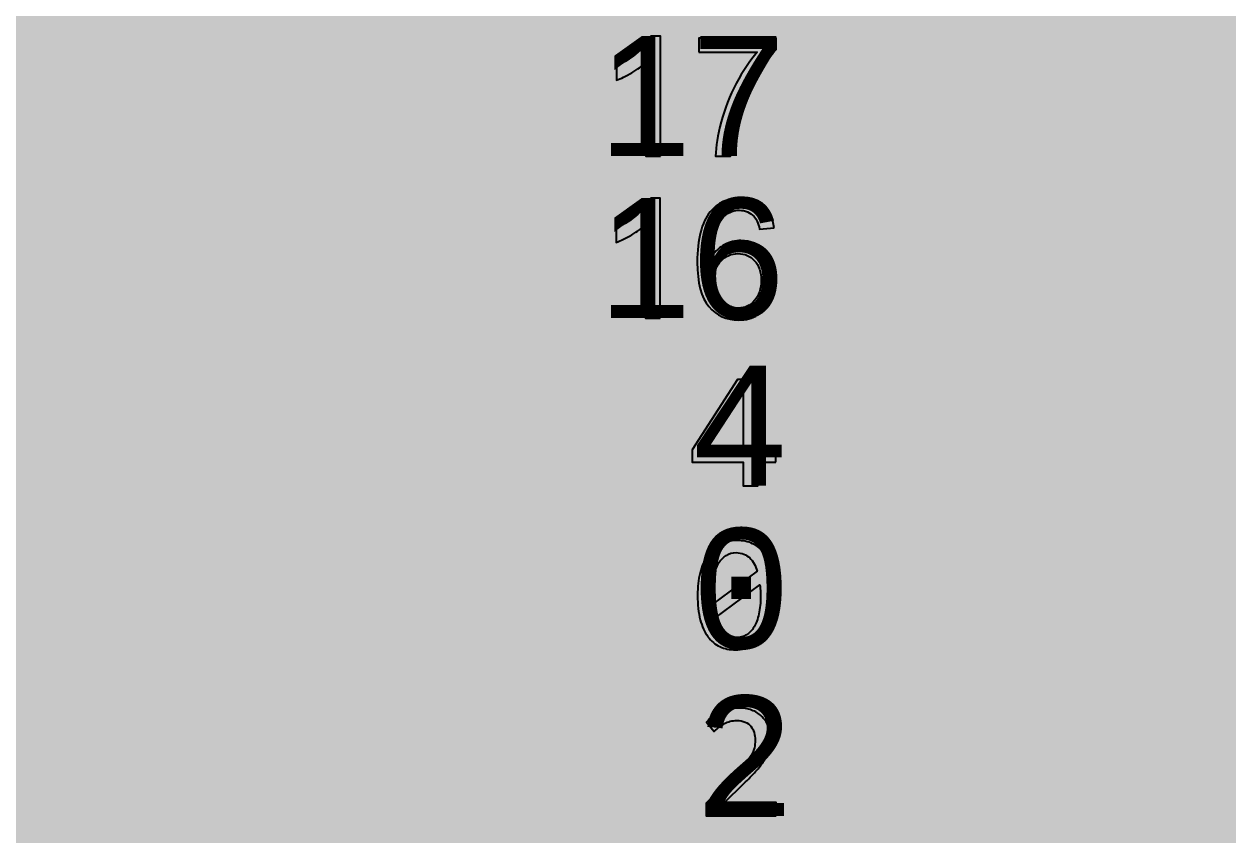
# Model space of a CAD drawing. Extents: x -322 to -166, y -2 to 94.
# Drawn here: x -284.63 to -266.08, y 11.04 to 23.54 of the extents above; entities that cross this region are included whole.
import ezdxf

# ---------------------------------------------------------------- set-up
doc = ezdxf.new("R2010")
doc.units = 0
doc.header["$MEASUREMENT"] = 0
doc.layers.add('MASK', color=7, linetype='CONTINUOUS')
doc.styles.add('0', font='consola.ttf', dxfattribs={"height": 1})
doc.styles.add('1', font='arial.ttf', dxfattribs={"height": 1})

msp = doc.modelspace()

# ---------------------------------------------------------------- hatches: boundary and pattern name
at = {"layer": 'MASK'}
h = msp.add_hatch(color=18, dxfattribs=at)
edge = h.paths.add_edge_path()
edge.add_spline(control_points=[(-279.9318, -1.4633), (-279.9318, -1.4633), (-250.5297, -1.4633), (-250.5297, -1.4633), (-249.7335, -1.4628), (-248.9702, -1.146), (-248.4076, -0.5827), (-247.845, -0.0194), (-247.5292, 0.7405), (-247.5297, 1.5367), (-247.5297, 1.5367), (-247.5297, 90.5367), (-247.5297, 90.5367), (-247.5302, 91.3329), (-247.847, 92.0962), (-248.4103, 92.6588), (-248.9736, 93.2214), (-249.7335, 93.5372), (-250.5297, 93.5367), (-250.5297, 93.5367), (-318.7297, 93.5367), (-318.7297, 93.5367), (-319.5259, 93.5362), (-320.2892, 93.2194), (-320.8518, 92.6561), (-321.4144, 92.0928), (-321.7302, 91.3329), (-321.7297, 90.5367), (-321.7297, 90.5367), (-321.7297, 1.5367), (-321.7297, 1.5367), (-321.7292, 0.7405), (-321.4124, -0.0228), (-320.8491, -0.5854), (-320.2858, -1.148), (-319.5259, -1.4638), (-318.7297, -1.4633), (-318.7297, -1.4633), (-279.9318, -1.4633), (-279.9318, -1.4633)], knot_values=[0, 0, 0, 0, 0.0769231, 0.0769231, 0.0769231, 0.1538462, 0.1538462, 0.1538462, 0.2307692, 0.2307692, 0.2307692, 0.3076923, 0.3076923, 0.3076923, 0.3846154, 0.3846154, 0.3846154, 0.4615385, 0.4615385, 0.4615385, 0.5384615, 0.5384615, 0.5384615, 0.6153846, 0.6153846, 0.6153846, 0.6923077, 0.6923077, 0.6923077, 0.7692308, 0.7692308, 0.7692308, 0.8461538, 0.8461538, 0.8461538, 0.9230769, 0.9230769, 0.9230769, 1, 1, 1, 1], degree=3, periodic=1)
h = msp.add_hatch(color=18, dxfattribs=at)
edge = h.paths.add_edge_path()
edge.add_spline(control_points=[(-274.825, 21.5022), (-274.825, 21.5022), (-275.0511, 21.5022), (-275.0511, 21.5022), (-275.0511, 21.5022), (-275.0511, 22.9419), (-275.0511, 22.9419), (-275.1055, 22.8897), (-275.177, 22.8379), (-275.2652, 22.786), (-275.3534, 22.7342), (-275.4331, 22.6953), (-275.5033, 22.6696), (-275.5033, 22.6696), (-275.5033, 22.888), (-275.5033, 22.888), (-275.377, 22.9471), (-275.2665, 23.019), (-275.1719, 23.1038), (-275.0772, 23.1882), (-275.01, 23.2699), (-274.9706, 23.3496), (-274.9706, 23.3496), (-274.825, 23.3496), (-274.825, 23.3496), (-274.825, 23.3496), (-274.825, 21.5022), (-274.825, 21.5022)], knot_values=[0, 0, 0, 0, 0.1111111, 0.1111111, 0.1111111, 0.2222222, 0.2222222, 0.2222222, 0.3333333, 0.3333333, 0.3333333, 0.4444444, 0.4444444, 0.4444444, 0.5555556, 0.5555556, 0.5555556, 0.6666667, 0.6666667, 0.6666667, 0.7777778, 0.7777778, 0.7777778, 0.8888889, 0.8888889, 0.8888889, 1, 1, 1, 1], degree=3, periodic=1)
h = msp.add_hatch(color=18, dxfattribs=at)
edge = h.paths.add_edge_path()
edge.add_spline(control_points=[(-274.231, 23.1029), (-274.231, 23.1029), (-274.231, 23.3188), (-274.231, 23.3188), (-274.231, 23.3188), (-273.0414, 23.3188), (-273.0414, 23.3188), (-273.0414, 23.3188), (-273.0414, 23.144), (-273.0414, 23.144), (-273.1583, 23.0194), (-273.2748, 22.8537), (-273.3896, 22.6469), (-273.5048, 22.44), (-273.5934, 22.2272), (-273.6563, 22.0084), (-273.7013, 21.8546), (-273.7304, 21.6855), (-273.7429, 21.5022), (-273.7429, 21.5022), (-273.9741, 21.5022), (-273.9741, 21.5022), (-273.9715, 21.6469), (-273.9433, 21.8221), (-273.8889, 22.0272), (-273.8345, 22.2328), (-273.757, 22.4306), (-273.6555, 22.6212), (-273.554, 22.8117), (-273.4461, 22.9723), (-273.3317, 23.1029), (-273.3317, 23.1029), (-274.231, 23.1029), (-274.231, 23.1029)], knot_values=[0, 0, 0, 0, 0.0909091, 0.0909091, 0.0909091, 0.1818182, 0.1818182, 0.1818182, 0.2727273, 0.2727273, 0.2727273, 0.3636364, 0.3636364, 0.3636364, 0.4545455, 0.4545455, 0.4545455, 0.5454545, 0.5454545, 0.5454545, 0.6363636, 0.6363636, 0.6363636, 0.7272727, 0.7272727, 0.7272727, 0.8181818, 0.8181818, 0.8181818, 0.9090909, 0.9090909, 0.9090909, 1, 1, 1, 1], degree=3, periodic=1)
h = msp.add_hatch(color=18, dxfattribs=at)
edge = h.paths.add_edge_path()
edge.add_spline(control_points=[(-274.827, 19.0044), (-274.827, 19.0044), (-275.0531, 19.0044), (-275.0531, 19.0044), (-275.0531, 19.0044), (-275.0531, 20.4441), (-275.0531, 20.4441), (-275.1075, 20.3919), (-275.179, 20.3401), (-275.2672, 20.2882), (-275.3554, 20.2364), (-275.4351, 20.1975), (-275.5053, 20.1718), (-275.5053, 20.1718), (-275.5053, 20.3902), (-275.5053, 20.3902), (-275.379, 20.4493), (-275.2685, 20.5212), (-275.1739, 20.606), (-275.0792, 20.6904), (-275.012, 20.7721), (-274.9726, 20.8518), (-274.9726, 20.8518), (-274.827, 20.8518), (-274.827, 20.8518), (-274.827, 20.8518), (-274.827, 19.0044), (-274.827, 19.0044)], knot_values=[0, 0, 0, 0, 0.1111111, 0.1111111, 0.1111111, 0.2222222, 0.2222222, 0.2222222, 0.3333333, 0.3333333, 0.3333333, 0.4444444, 0.4444444, 0.4444444, 0.5555556, 0.5555556, 0.5555556, 0.6666667, 0.6666667, 0.6666667, 0.7777778, 0.7777778, 0.7777778, 0.8888889, 0.8888889, 0.8888889, 1, 1, 1, 1], degree=3, periodic=1)
h = msp.add_hatch(color=18, dxfattribs=at)
edge = h.paths.add_edge_path()
edge.add_spline(control_points=[(-273.0717, 20.3944), (-273.0717, 20.3944), (-273.2952, 20.3765), (-273.2952, 20.3765), (-273.3153, 20.4651), (-273.344, 20.5298), (-273.3813, 20.57), (-273.4425, 20.6347), (-273.5183, 20.6668), (-273.6082, 20.6668), (-273.6806, 20.6668), (-273.7449, 20.6467), (-273.8001, 20.6064), (-273.8712, 20.5546), (-273.9269, 20.4792), (-273.9684, 20.3799), (-274.0095, 20.2801), (-274.0309, 20.1384), (-274.0326, 19.9546), (-273.9782, 20.0373), (-273.9114, 20.099), (-273.8326, 20.1388), (-273.7538, 20.179), (-273.6716, 20.1992), (-273.5851, 20.1992), (-273.4344, 20.1992), (-273.3059, 20.1435), (-273.1997, 20.0326), (-273.0939, 19.9217), (-273.0408, 19.7786), (-273.0408, 19.6026), (-273.0408, 19.487), (-273.0657, 19.38), (-273.1153, 19.2806), (-273.1655, 19.1813), (-273.2335, 19.1055), (-273.3209, 19.0528), (-273.4078, 19.0001), (-273.5068, 18.9736), (-273.6172, 18.9736), (-273.8052, 18.9736), (-273.959, 19.0429), (-274.078, 19.1813), (-274.1966, 19.3196), (-274.2562, 19.5478), (-274.2562, 19.8656), (-274.2562, 20.221), (-274.1902, 20.4797), (-274.0587, 20.6411), (-273.944, 20.7816), (-273.7894, 20.8518), (-273.5945, 20.8518), (-273.4498, 20.8518), (-273.3308, 20.8111), (-273.2383, 20.7302), (-273.1458, 20.6492), (-273.0901, 20.5375), (-273.0717, 20.3944)], knot_values=[0, 0, 0, 0, 0.0526316, 0.0526316, 0.0526316, 0.1052632, 0.1052632, 0.1052632, 0.1578947, 0.1578947, 0.1578947, 0.2105263, 0.2105263, 0.2105263, 0.2631579, 0.2631579, 0.2631579, 0.3157895, 0.3157895, 0.3157895, 0.3684211, 0.3684211, 0.3684211, 0.4210526, 0.4210526, 0.4210526, 0.4736842, 0.4736842, 0.4736842, 0.5263158, 0.5263158, 0.5263158, 0.5789474, 0.5789474, 0.5789474, 0.6315789, 0.6315789, 0.6315789, 0.6842105, 0.6842105, 0.6842105, 0.7368421, 0.7368421, 0.7368421, 0.7894737, 0.7894737, 0.7894737, 0.8421053, 0.8421053, 0.8421053, 0.8947368, 0.8947368, 0.8947368, 0.9473684, 0.9473684, 0.9473684, 1, 1, 1, 1], degree=3, periodic=1)
h = msp.add_hatch(color=18, dxfattribs=at)
edge = h.paths.add_edge_path()
edge.add_spline(control_points=[(-273.9967, 19.6005), (-273.9967, 19.5226), (-273.98, 19.448), (-273.947, 19.377), (-273.914, 19.3059), (-273.8678, 19.2519), (-273.8091, 19.2147), (-273.75, 19.1774), (-273.6875, 19.1586), (-273.6211, 19.1586), (-273.5247, 19.1586), (-273.4425, 19.1971), (-273.3744, 19.2742), (-273.3063, 19.3513), (-273.2721, 19.4558), (-273.2721, 19.5881), (-273.2721, 19.7153), (-273.3059, 19.8155), (-273.3731, 19.8887), (-273.4404, 19.9619), (-273.526, 19.9988), (-273.6301, 19.9988), (-273.732, 19.9988), (-273.8189, 19.9619), (-273.89, 19.8887), (-273.9611, 19.8155), (-273.9967, 19.7195), (-273.9967, 19.6005)], knot_values=[0, 0, 0, 0, 0.1111111, 0.1111111, 0.1111111, 0.2222222, 0.2222222, 0.2222222, 0.3333333, 0.3333333, 0.3333333, 0.4444444, 0.4444444, 0.4444444, 0.5555556, 0.5555556, 0.5555556, 0.6666667, 0.6666667, 0.6666667, 0.7777778, 0.7777778, 0.7777778, 0.8888889, 0.8888889, 0.8888889, 1, 1, 1, 1], degree=3, periodic=1)
h = msp.add_hatch(color=18, dxfattribs=at)
edge = h.paths.add_edge_path()
edge.add_spline(control_points=[(-273.0435, 16.7816), (-273.0435, 16.7816), (-273.3236, 16.7816), (-273.3236, 16.7816), (-273.3236, 16.7816), (-273.3236, 16.4193), (-273.3236, 16.4193), (-273.3236, 16.4193), (-273.5471, 16.4193), (-273.5471, 16.4193), (-273.5471, 16.4193), (-273.5471, 16.7816), (-273.5471, 16.7816), (-273.5471, 16.7816), (-274.3359, 16.7816), (-274.3359, 16.7816), (-274.3359, 16.7816), (-274.3359, 16.9743), (-274.3359, 16.9743), (-274.3359, 16.9743), (-273.6375, 18.0586), (-273.6375, 18.0586), (-273.6375, 18.0586), (-273.3236, 18.0586), (-273.3236, 18.0586), (-273.3236, 18.0586), (-273.3236, 16.9743), (-273.3236, 16.9743), (-273.3236, 16.9743), (-273.0435, 16.9743), (-273.0435, 16.9743), (-273.0435, 16.9743), (-273.0435, 16.7816), (-273.0435, 16.7816)], knot_values=[0, 0, 0, 0, 0.0909091, 0.0909091, 0.0909091, 0.1818182, 0.1818182, 0.1818182, 0.2727273, 0.2727273, 0.2727273, 0.3636364, 0.3636364, 0.3636364, 0.4545455, 0.4545455, 0.4545455, 0.5454545, 0.5454545, 0.5454545, 0.6363636, 0.6363636, 0.6363636, 0.7272727, 0.7272727, 0.7272727, 0.8181818, 0.8181818, 0.8181818, 0.9090909, 0.9090909, 0.9090909, 1, 1, 1, 1], degree=3, periodic=1)
h = msp.add_hatch(color=18, dxfattribs=at)
edge = h.paths.add_edge_path()
edge.add_spline(control_points=[(-273.5471, 17.8479), (-273.5471, 17.8479), (-274.1175, 16.9743), (-274.1175, 16.9743), (-274.1175, 16.9743), (-273.5471, 16.9743), (-273.5471, 16.9743), (-273.5471, 16.9743), (-273.5471, 17.8479), (-273.5471, 17.8479)], knot_values=[0, 0, 0, 0, 0.3333333, 0.3333333, 0.3333333, 0.6666667, 0.6666667, 0.6666667, 1, 1, 1, 1], degree=3, periodic=1)
h = msp.add_hatch(color=18, dxfattribs=at)
edge = h.paths.add_edge_path()
edge.add_spline(control_points=[(-273.0592, 14.7325), (-273.0592, 14.6066), (-273.0716, 14.4923), (-273.0969, 14.3891), (-273.1222, 14.2859), (-273.1598, 14.1972), (-273.2112, 14.1231), (-273.2622, 14.049), (-273.3256, 13.9917), (-273.4014, 13.951), (-273.4767, 13.9103), (-273.5658, 13.8902), (-273.6677, 13.8902), (-273.7555, 13.8902), (-273.8356, 13.9069), (-273.9075, 13.9399), (-273.9795, 13.9728), (-274.0412, 14.0238), (-274.0921, 14.0923), (-274.1431, 14.1608), (-274.1825, 14.2482), (-274.2099, 14.3544), (-274.2377, 14.461), (-274.2514, 14.5869), (-274.2514, 14.7325), (-274.2514, 14.858), (-274.2386, 14.9723), (-274.2133, 15.0764), (-274.1876, 15.18), (-274.1495, 15.2687), (-274.099, 15.3427), (-274.0484, 15.4168), (-273.9851, 15.4742), (-273.9088, 15.5149), (-273.8326, 15.5556), (-273.744, 15.5757), (-273.6429, 15.5757), (-273.5551, 15.5757), (-273.475, 15.559), (-273.4031, 15.526), (-273.3311, 15.4931), (-273.2695, 15.4421), (-273.2185, 15.3731), (-273.1676, 15.3038), (-273.1282, 15.2164), (-273.1008, 15.1102), (-273.0729, 15.004), (-273.0592, 14.8781), (-273.0592, 14.7325)], knot_values=[0, 0, 0, 0, 0.0625, 0.0625, 0.0625, 0.125, 0.125, 0.125, 0.1875, 0.1875, 0.1875, 0.25, 0.25, 0.25, 0.3125, 0.3125, 0.3125, 0.375, 0.375, 0.375, 0.4375, 0.4375, 0.4375, 0.5, 0.5, 0.5, 0.5625, 0.5625, 0.5625, 0.625, 0.625, 0.625, 0.6875, 0.6875, 0.6875, 0.75, 0.75, 0.75, 0.8125, 0.8125, 0.8125, 0.875, 0.875, 0.875, 0.9375, 0.9375, 0.9375, 1, 1, 1, 1], degree=3, periodic=1)
h = msp.add_hatch(color=18, dxfattribs=at)
edge = h.paths.add_edge_path()
edge.add_spline(control_points=[(-274.0304, 14.7398), (-274.0304, 14.7141), (-274.0304, 14.688), (-274.03, 14.6619), (-274.0296, 14.6362), (-274.0279, 14.6109), (-274.0253, 14.5865), (-274.0253, 14.5865), (-273.3316, 15.1004), (-273.3316, 15.1004), (-273.344, 15.1428), (-273.3603, 15.1817), (-273.3795, 15.2168), (-273.3984, 15.252), (-273.4215, 15.2819), (-273.4485, 15.3076), (-273.475, 15.3329), (-273.5054, 15.3526), (-273.5401, 15.3667), (-273.5744, 15.3809), (-273.6125, 15.3881), (-273.6553, 15.3881), (-273.7123, 15.3881), (-273.7637, 15.3744), (-273.8103, 15.3466), (-273.8566, 15.3192), (-273.8964, 15.2781), (-273.929, 15.2233), (-273.9615, 15.1685), (-273.9863, 15.1008), (-274.0039, 15.0203), (-274.0215, 14.9393), (-274.0304, 14.846), (-274.0304, 14.7398)], knot_values=[0, 0, 0, 0, 0.0909091, 0.0909091, 0.0909091, 0.1818182, 0.1818182, 0.1818182, 0.2727273, 0.2727273, 0.2727273, 0.3636364, 0.3636364, 0.3636364, 0.4545455, 0.4545455, 0.4545455, 0.5454545, 0.5454545, 0.5454545, 0.6363636, 0.6363636, 0.6363636, 0.7272727, 0.7272727, 0.7272727, 0.8181818, 0.8181818, 0.8181818, 0.9090909, 0.9090909, 0.9090909, 1, 1, 1, 1], degree=3, periodic=1)
h = msp.add_hatch(color=18, dxfattribs=at)
edge = h.paths.add_edge_path()
edge.add_spline(control_points=[(-273.2802, 14.7248), (-273.2802, 14.7535), (-273.281, 14.7818), (-273.2832, 14.81), (-273.2853, 14.8379), (-273.2879, 14.8653), (-273.29, 14.8922), (-273.29, 14.8922), (-273.9842, 14.3758), (-273.9842, 14.3758), (-273.9714, 14.3325), (-273.9555, 14.2923), (-273.9362, 14.2555), (-273.917, 14.2186), (-273.8938, 14.1874), (-273.8669, 14.1608), (-273.8395, 14.1347), (-273.8086, 14.1141), (-273.7739, 14.0996), (-273.7392, 14.085), (-273.6994, 14.0777), (-273.6553, 14.0777), (-273.5984, 14.0777), (-273.547, 14.0914), (-273.5003, 14.1193), (-273.454, 14.1467), (-273.4142, 14.1878), (-273.3817, 14.2422), (-273.3491, 14.2966), (-273.3243, 14.3638), (-273.3067, 14.4447), (-273.2892, 14.5252), (-273.2802, 14.6186), (-273.2802, 14.7248)], knot_values=[0, 0, 0, 0, 0.0909091, 0.0909091, 0.0909091, 0.1818182, 0.1818182, 0.1818182, 0.2727273, 0.2727273, 0.2727273, 0.3636364, 0.3636364, 0.3636364, 0.4545455, 0.4545455, 0.4545455, 0.5454545, 0.5454545, 0.5454545, 0.6363636, 0.6363636, 0.6363636, 0.7272727, 0.7272727, 0.7272727, 0.8181818, 0.8181818, 0.8181818, 0.9090909, 0.9090909, 0.9090909, 1, 1, 1, 1], degree=3, periodic=1)
h = msp.add_hatch(color=18, dxfattribs=at)
edge = h.paths.add_edge_path()
edge.add_spline(control_points=[(-273.0404, 11.3304), (-273.0404, 11.3304), (-274.1195, 11.3304), (-274.1195, 11.3304), (-274.1195, 11.3304), (-274.1195, 11.5261), (-274.1195, 11.5261), (-274.1195, 11.5261), (-273.696, 11.9475), (-273.696, 11.9475), (-273.6266, 12.0164), (-273.5705, 12.0755), (-273.5268, 12.1256), (-273.4836, 12.1762), (-273.4497, 12.222), (-273.4253, 12.2631), (-273.4014, 12.3046), (-273.3851, 12.3436), (-273.3765, 12.3804), (-273.3684, 12.4173), (-273.3641, 12.4571), (-273.3641, 12.4999), (-273.3641, 12.5402), (-273.3697, 12.5783), (-273.3804, 12.6147), (-273.3915, 12.6511), (-273.4082, 12.6832), (-273.4305, 12.711), (-273.4532, 12.7384), (-273.4823, 12.7603), (-273.5183, 12.7761), (-273.5542, 12.792), (-273.5975, 12.8001), (-273.6476, 12.8001), (-273.717, 12.8001), (-273.7803, 12.7847), (-273.8373, 12.7534), (-273.8938, 12.7226), (-273.9461, 12.6823), (-273.994, 12.6331), (-273.994, 12.6331), (-274.1144, 12.7774), (-274.1144, 12.7774), (-274.0523, 12.8425), (-273.9812, 12.8947), (-273.9002, 12.9337), (-273.8197, 12.9731), (-273.7255, 12.9928), (-273.6185, 12.9928), (-273.5457, 12.9928), (-273.4793, 12.9821), (-273.4198, 12.9603), (-273.3598, 12.9384), (-273.308, 12.9072), (-273.2643, 12.866), (-273.2211, 12.8249), (-273.1872, 12.7748), (-273.1637, 12.7153), (-273.1397, 12.6562), (-273.1277, 12.5894), (-273.1277, 12.5149), (-273.1277, 12.4519), (-273.1363, 12.3937), (-273.153, 12.3402), (-273.1697, 12.2866), (-273.1949, 12.2335), (-273.2288, 12.1804), (-273.2626, 12.1273), (-273.3054, 12.0721), (-273.3568, 12.0151), (-273.4082, 11.9586), (-273.469, 11.8961), (-273.5392, 11.8284), (-273.5392, 11.8284), (-273.8369, 11.5385), (-273.8369, 11.5385), (-273.8369, 11.5385), (-273.0404, 11.5385), (-273.0404, 11.5385), (-273.0404, 11.5385), (-273.0404, 11.3304), (-273.0404, 11.3304)], knot_values=[0, 0, 0, 0, 0.037037, 0.037037, 0.037037, 0.0740741, 0.0740741, 0.0740741, 0.1111111, 0.1111111, 0.1111111, 0.1481481, 0.1481481, 0.1481481, 0.1851852, 0.1851852, 0.1851852, 0.2222222, 0.2222222, 0.2222222, 0.2592593, 0.2592593, 0.2592593, 0.2962963, 0.2962963, 0.2962963, 0.3333333, 0.3333333, 0.3333333, 0.3703704, 0.3703704, 0.3703704, 0.4074074, 0.4074074, 0.4074074, 0.4444444, 0.4444444, 0.4444444, 0.4814815, 0.4814815, 0.4814815, 0.5185185, 0.5185185, 0.5185185, 0.5555556, 0.5555556, 0.5555556, 0.5925926, 0.5925926, 0.5925926, 0.6296296, 0.6296296, 0.6296296, 0.6666667, 0.6666667, 0.6666667, 0.7037037, 0.7037037, 0.7037037, 0.7407407, 0.7407407, 0.7407407, 0.7777778, 0.7777778, 0.7777778, 0.8148148, 0.8148148, 0.8148148, 0.8518519, 0.8518519, 0.8518519, 0.8888889, 0.8888889, 0.8888889, 0.9259259, 0.9259259, 0.9259259, 0.962963, 0.962963, 0.962963, 1, 1, 1, 1], degree=3, periodic=1)

# ---------------------------------------------------------------- linework, layer by layer
for points, knots in [([(-279.9318, -1.4633), (-279.9318, -1.4633), (-250.5297, -1.4633), (-250.5297, -1.4633), (-249.7335, -1.4628), (-248.9702, -1.146), (-248.4076, -0.5827), (-247.845, -0.0194), (-247.5292, 0.7405), (-247.5297, 1.5367), (-247.5297, 1.5367), (-247.5297, 90.5367), (-247.5297, 90.5367), (-247.5302, 91.3329), (-247.847, 92.0962), (-248.4103, 92.6588), (-248.9736, 93.2214), (-249.7335, 93.5372), (-250.5297, 93.5367), (-250.5297, 93.5367), (-318.7297, 93.5367), (-318.7297, 93.5367), (-319.5259, 93.5362), (-320.2892, 93.2194), (-320.8518, 92.6561), (-321.4144, 92.0928), (-321.7302, 91.3329), (-321.7297, 90.5367), (-321.7297, 90.5367), (-321.7297, 1.5367), (-321.7297, 1.5367), (-321.7292, 0.7405), (-321.4124, -0.0228), (-320.8491, -0.5854), (-320.2858, -1.148), (-319.5259, -1.4638), (-318.7297, -1.4633), (-318.7297, -1.4633), (-279.9318, -1.4633), (-279.9318, -1.4633)], [0, 0, 0, 0, 0.0769231, 0.0769231, 0.0769231, 0.1538462, 0.1538462, 0.1538462, 0.2307692, 0.2307692, 0.2307692, 0.3076923, 0.3076923, 0.3076923, 0.3846154, 0.3846154, 0.3846154, 0.4615385, 0.4615385, 0.4615385, 0.5384615, 0.5384615, 0.5384615, 0.6153846, 0.6153846, 0.6153846, 0.6923077, 0.6923077, 0.6923077, 0.7692308, 0.7692308, 0.7692308, 0.8461538, 0.8461538, 0.8461538, 0.9230769, 0.9230769, 0.9230769, 1, 1, 1, 1]), ([(-274.825, 21.5022), (-274.825, 21.5022), (-275.0511, 21.5022), (-275.0511, 21.5022), (-275.0511, 21.5022), (-275.0511, 22.9419), (-275.0511, 22.9419), (-275.1055, 22.8897), (-275.177, 22.8379), (-275.2652, 22.786), (-275.3534, 22.7342), (-275.4331, 22.6953), (-275.5033, 22.6696), (-275.5033, 22.6696), (-275.5033, 22.888), (-275.5033, 22.888), (-275.377, 22.9471), (-275.2665, 23.019), (-275.1719, 23.1038), (-275.0772, 23.1882), (-275.01, 23.2699), (-274.9706, 23.3496), (-274.9706, 23.3496), (-274.825, 23.3496), (-274.825, 23.3496), (-274.825, 23.3496), (-274.825, 21.5022), (-274.825, 21.5022)], [0, 0, 0, 0, 0.1111111, 0.1111111, 0.1111111, 0.2222222, 0.2222222, 0.2222222, 0.3333333, 0.3333333, 0.3333333, 0.4444444, 0.4444444, 0.4444444, 0.5555556, 0.5555556, 0.5555556, 0.6666667, 0.6666667, 0.6666667, 0.7777778, 0.7777778, 0.7777778, 0.8888889, 0.8888889, 0.8888889, 1, 1, 1, 1]), ([(-274.231, 23.1029), (-274.231, 23.1029), (-274.231, 23.3188), (-274.231, 23.3188), (-274.231, 23.3188), (-273.0414, 23.3188), (-273.0414, 23.3188), (-273.0414, 23.3188), (-273.0414, 23.144), (-273.0414, 23.144), (-273.1583, 23.0194), (-273.2748, 22.8537), (-273.3896, 22.6469), (-273.5048, 22.44), (-273.5934, 22.2272), (-273.6563, 22.0084), (-273.7013, 21.8546), (-273.7304, 21.6855), (-273.7429, 21.5022), (-273.7429, 21.5022), (-273.9741, 21.5022), (-273.9741, 21.5022), (-273.9715, 21.6469), (-273.9433, 21.8221), (-273.8889, 22.0272), (-273.8345, 22.2328), (-273.757, 22.4306), (-273.6555, 22.6212), (-273.554, 22.8117), (-273.4461, 22.9723), (-273.3317, 23.1029), (-273.3317, 23.1029), (-274.231, 23.1029), (-274.231, 23.1029)], [0, 0, 0, 0, 0.0909091, 0.0909091, 0.0909091, 0.1818182, 0.1818182, 0.1818182, 0.2727273, 0.2727273, 0.2727273, 0.3636364, 0.3636364, 0.3636364, 0.4545455, 0.4545455, 0.4545455, 0.5454545, 0.5454545, 0.5454545, 0.6363636, 0.6363636, 0.6363636, 0.7272727, 0.7272727, 0.7272727, 0.8181818, 0.8181818, 0.8181818, 0.9090909, 0.9090909, 0.9090909, 1, 1, 1, 1]), ([(-274.827, 19.0044), (-274.827, 19.0044), (-275.0531, 19.0044), (-275.0531, 19.0044), (-275.0531, 19.0044), (-275.0531, 20.4441), (-275.0531, 20.4441), (-275.1075, 20.3919), (-275.179, 20.3401), (-275.2672, 20.2882), (-275.3554, 20.2364), (-275.4351, 20.1975), (-275.5053, 20.1718), (-275.5053, 20.1718), (-275.5053, 20.3902), (-275.5053, 20.3902), (-275.379, 20.4493), (-275.2685, 20.5212), (-275.1739, 20.606), (-275.0792, 20.6904), (-275.012, 20.7721), (-274.9726, 20.8518), (-274.9726, 20.8518), (-274.827, 20.8518), (-274.827, 20.8518), (-274.827, 20.8518), (-274.827, 19.0044), (-274.827, 19.0044)], [0, 0, 0, 0, 0.1111111, 0.1111111, 0.1111111, 0.2222222, 0.2222222, 0.2222222, 0.3333333, 0.3333333, 0.3333333, 0.4444444, 0.4444444, 0.4444444, 0.5555556, 0.5555556, 0.5555556, 0.6666667, 0.6666667, 0.6666667, 0.7777778, 0.7777778, 0.7777778, 0.8888889, 0.8888889, 0.8888889, 1, 1, 1, 1]), ([(-273.0717, 20.3944), (-273.0717, 20.3944), (-273.2952, 20.3765), (-273.2952, 20.3765), (-273.3153, 20.4651), (-273.344, 20.5298), (-273.3813, 20.57), (-273.4425, 20.6347), (-273.5183, 20.6668), (-273.6082, 20.6668), (-273.6806, 20.6668), (-273.7449, 20.6467), (-273.8001, 20.6064), (-273.8712, 20.5546), (-273.9269, 20.4792), (-273.9684, 20.3799), (-274.0095, 20.2801), (-274.0309, 20.1384), (-274.0326, 19.9546), (-273.9782, 20.0373), (-273.9114, 20.099), (-273.8326, 20.1388), (-273.7538, 20.179), (-273.6716, 20.1992), (-273.5851, 20.1992), (-273.4344, 20.1992), (-273.3059, 20.1435), (-273.1997, 20.0326), (-273.0939, 19.9217), (-273.0408, 19.7786), (-273.0408, 19.6026), (-273.0408, 19.487), (-273.0657, 19.38), (-273.1153, 19.2806), (-273.1655, 19.1813), (-273.2335, 19.1055), (-273.3209, 19.0528), (-273.4078, 19.0001), (-273.5068, 18.9736), (-273.6172, 18.9736), (-273.8052, 18.9736), (-273.959, 19.0429), (-274.078, 19.1813), (-274.1966, 19.3196), (-274.2562, 19.5478), (-274.2562, 19.8656), (-274.2562, 20.221), (-274.1902, 20.4797), (-274.0587, 20.6411), (-273.944, 20.7816), (-273.7894, 20.8518), (-273.5945, 20.8518), (-273.4498, 20.8518), (-273.3308, 20.8111), (-273.2383, 20.7302), (-273.1458, 20.6492), (-273.0901, 20.5375), (-273.0717, 20.3944)], [0, 0, 0, 0, 0.0526316, 0.0526316, 0.0526316, 0.1052632, 0.1052632, 0.1052632, 0.1578947, 0.1578947, 0.1578947, 0.2105263, 0.2105263, 0.2105263, 0.2631579, 0.2631579, 0.2631579, 0.3157895, 0.3157895, 0.3157895, 0.3684211, 0.3684211, 0.3684211, 0.4210526, 0.4210526, 0.4210526, 0.4736842, 0.4736842, 0.4736842, 0.5263158, 0.5263158, 0.5263158, 0.5789474, 0.5789474, 0.5789474, 0.6315789, 0.6315789, 0.6315789, 0.6842105, 0.6842105, 0.6842105, 0.7368421, 0.7368421, 0.7368421, 0.7894737, 0.7894737, 0.7894737, 0.8421053, 0.8421053, 0.8421053, 0.8947368, 0.8947368, 0.8947368, 0.9473684, 0.9473684, 0.9473684, 1, 1, 1, 1]), ([(-273.9967, 19.6005), (-273.9967, 19.5226), (-273.98, 19.448), (-273.947, 19.377), (-273.914, 19.3059), (-273.8678, 19.2519), (-273.8091, 19.2147), (-273.75, 19.1774), (-273.6875, 19.1586), (-273.6211, 19.1586), (-273.5247, 19.1586), (-273.4425, 19.1971), (-273.3744, 19.2742), (-273.3063, 19.3513), (-273.2721, 19.4558), (-273.2721, 19.5881), (-273.2721, 19.7153), (-273.3059, 19.8155), (-273.3731, 19.8887), (-273.4404, 19.9619), (-273.526, 19.9988), (-273.6301, 19.9988), (-273.732, 19.9988), (-273.8189, 19.9619), (-273.89, 19.8887), (-273.9611, 19.8155), (-273.9967, 19.7195), (-273.9967, 19.6005)], [0, 0, 0, 0, 0.1111111, 0.1111111, 0.1111111, 0.2222222, 0.2222222, 0.2222222, 0.3333333, 0.3333333, 0.3333333, 0.4444444, 0.4444444, 0.4444444, 0.5555556, 0.5555556, 0.5555556, 0.6666667, 0.6666667, 0.6666667, 0.7777778, 0.7777778, 0.7777778, 0.8888889, 0.8888889, 0.8888889, 1, 1, 1, 1]), ([(-273.0435, 16.7816), (-273.0435, 16.7816), (-273.3236, 16.7816), (-273.3236, 16.7816), (-273.3236, 16.7816), (-273.3236, 16.4193), (-273.3236, 16.4193), (-273.3236, 16.4193), (-273.5471, 16.4193), (-273.5471, 16.4193), (-273.5471, 16.4193), (-273.5471, 16.7816), (-273.5471, 16.7816), (-273.5471, 16.7816), (-274.3359, 16.7816), (-274.3359, 16.7816), (-274.3359, 16.7816), (-274.3359, 16.9743), (-274.3359, 16.9743), (-274.3359, 16.9743), (-273.6375, 18.0586), (-273.6375, 18.0586), (-273.6375, 18.0586), (-273.3236, 18.0586), (-273.3236, 18.0586), (-273.3236, 18.0586), (-273.3236, 16.9743), (-273.3236, 16.9743), (-273.3236, 16.9743), (-273.0435, 16.9743), (-273.0435, 16.9743), (-273.0435, 16.9743), (-273.0435, 16.7816), (-273.0435, 16.7816)], [0, 0, 0, 0, 0.0909091, 0.0909091, 0.0909091, 0.1818182, 0.1818182, 0.1818182, 0.2727273, 0.2727273, 0.2727273, 0.3636364, 0.3636364, 0.3636364, 0.4545455, 0.4545455, 0.4545455, 0.5454545, 0.5454545, 0.5454545, 0.6363636, 0.6363636, 0.6363636, 0.7272727, 0.7272727, 0.7272727, 0.8181818, 0.8181818, 0.8181818, 0.9090909, 0.9090909, 0.9090909, 1, 1, 1, 1]), ([(-273.5471, 17.8479), (-273.5471, 17.8479), (-274.1175, 16.9743), (-274.1175, 16.9743), (-274.1175, 16.9743), (-273.5471, 16.9743), (-273.5471, 16.9743), (-273.5471, 16.9743), (-273.5471, 17.8479), (-273.5471, 17.8479)], [0, 0, 0, 0, 0.3333333, 0.3333333, 0.3333333, 0.6666667, 0.6666667, 0.6666667, 1, 1, 1, 1]), ([(-273.0592, 14.7325), (-273.0592, 14.6066), (-273.0716, 14.4923), (-273.0969, 14.3891), (-273.1222, 14.2859), (-273.1598, 14.1972), (-273.2112, 14.1231), (-273.2622, 14.049), (-273.3256, 13.9917), (-273.4014, 13.951), (-273.4767, 13.9103), (-273.5658, 13.8902), (-273.6677, 13.8902), (-273.7555, 13.8902), (-273.8356, 13.9069), (-273.9075, 13.9399), (-273.9795, 13.9728), (-274.0412, 14.0238), (-274.0921, 14.0923), (-274.1431, 14.1608), (-274.1825, 14.2482), (-274.2099, 14.3544), (-274.2377, 14.461), (-274.2514, 14.5869), (-274.2514, 14.7325), (-274.2514, 14.858), (-274.2386, 14.9723), (-274.2133, 15.0764), (-274.1876, 15.18), (-274.1495, 15.2687), (-274.099, 15.3427), (-274.0484, 15.4168), (-273.9851, 15.4742), (-273.9088, 15.5149), (-273.8326, 15.5556), (-273.744, 15.5757), (-273.6429, 15.5757), (-273.5551, 15.5757), (-273.475, 15.559), (-273.4031, 15.526), (-273.3311, 15.4931), (-273.2695, 15.4421), (-273.2185, 15.3731), (-273.1676, 15.3038), (-273.1282, 15.2164), (-273.1008, 15.1102), (-273.0729, 15.004), (-273.0592, 14.8781), (-273.0592, 14.7325)], [0, 0, 0, 0, 0.0625, 0.0625, 0.0625, 0.125, 0.125, 0.125, 0.1875, 0.1875, 0.1875, 0.25, 0.25, 0.25, 0.3125, 0.3125, 0.3125, 0.375, 0.375, 0.375, 0.4375, 0.4375, 0.4375, 0.5, 0.5, 0.5, 0.5625, 0.5625, 0.5625, 0.625, 0.625, 0.625, 0.6875, 0.6875, 0.6875, 0.75, 0.75, 0.75, 0.8125, 0.8125, 0.8125, 0.875, 0.875, 0.875, 0.9375, 0.9375, 0.9375, 1, 1, 1, 1]), ([(-274.0304, 14.7398), (-274.0304, 14.7141), (-274.0304, 14.688), (-274.03, 14.6619), (-274.0296, 14.6362), (-274.0279, 14.6109), (-274.0253, 14.5865), (-274.0253, 14.5865), (-273.3316, 15.1004), (-273.3316, 15.1004), (-273.344, 15.1428), (-273.3603, 15.1817), (-273.3795, 15.2168), (-273.3984, 15.252), (-273.4215, 15.2819), (-273.4485, 15.3076), (-273.475, 15.3329), (-273.5054, 15.3526), (-273.5401, 15.3667), (-273.5744, 15.3809), (-273.6125, 15.3881), (-273.6553, 15.3881), (-273.7123, 15.3881), (-273.7637, 15.3744), (-273.8103, 15.3466), (-273.8566, 15.3192), (-273.8964, 15.2781), (-273.929, 15.2233), (-273.9615, 15.1685), (-273.9863, 15.1008), (-274.0039, 15.0203), (-274.0215, 14.9393), (-274.0304, 14.846), (-274.0304, 14.7398)], [0, 0, 0, 0, 0.0909091, 0.0909091, 0.0909091, 0.1818182, 0.1818182, 0.1818182, 0.2727273, 0.2727273, 0.2727273, 0.3636364, 0.3636364, 0.3636364, 0.4545455, 0.4545455, 0.4545455, 0.5454545, 0.5454545, 0.5454545, 0.6363636, 0.6363636, 0.6363636, 0.7272727, 0.7272727, 0.7272727, 0.8181818, 0.8181818, 0.8181818, 0.9090909, 0.9090909, 0.9090909, 1, 1, 1, 1]), ([(-273.2802, 14.7248), (-273.2802, 14.7535), (-273.281, 14.7818), (-273.2832, 14.81), (-273.2853, 14.8379), (-273.2879, 14.8653), (-273.29, 14.8922), (-273.29, 14.8922), (-273.9842, 14.3758), (-273.9842, 14.3758), (-273.9714, 14.3325), (-273.9555, 14.2923), (-273.9362, 14.2555), (-273.917, 14.2186), (-273.8938, 14.1874), (-273.8669, 14.1608), (-273.8395, 14.1347), (-273.8086, 14.1141), (-273.7739, 14.0996), (-273.7392, 14.085), (-273.6994, 14.0777), (-273.6553, 14.0777), (-273.5984, 14.0777), (-273.547, 14.0914), (-273.5003, 14.1193), (-273.454, 14.1467), (-273.4142, 14.1878), (-273.3817, 14.2422), (-273.3491, 14.2966), (-273.3243, 14.3638), (-273.3067, 14.4447), (-273.2892, 14.5252), (-273.2802, 14.6186), (-273.2802, 14.7248)], [0, 0, 0, 0, 0.0909091, 0.0909091, 0.0909091, 0.1818182, 0.1818182, 0.1818182, 0.2727273, 0.2727273, 0.2727273, 0.3636364, 0.3636364, 0.3636364, 0.4545455, 0.4545455, 0.4545455, 0.5454545, 0.5454545, 0.5454545, 0.6363636, 0.6363636, 0.6363636, 0.7272727, 0.7272727, 0.7272727, 0.8181818, 0.8181818, 0.8181818, 0.9090909, 0.9090909, 0.9090909, 1, 1, 1, 1]), ([(-273.0404, 11.3304), (-273.0404, 11.3304), (-274.1195, 11.3304), (-274.1195, 11.3304), (-274.1195, 11.3304), (-274.1195, 11.5261), (-274.1195, 11.5261), (-274.1195, 11.5261), (-273.696, 11.9475), (-273.696, 11.9475), (-273.6266, 12.0164), (-273.5705, 12.0755), (-273.5268, 12.1256), (-273.4836, 12.1762), (-273.4497, 12.222), (-273.4253, 12.2631), (-273.4014, 12.3046), (-273.3851, 12.3436), (-273.3765, 12.3804), (-273.3684, 12.4173), (-273.3641, 12.4571), (-273.3641, 12.4999), (-273.3641, 12.5402), (-273.3697, 12.5783), (-273.3804, 12.6147), (-273.3915, 12.6511), (-273.4082, 12.6832), (-273.4305, 12.711), (-273.4532, 12.7384), (-273.4823, 12.7603), (-273.5183, 12.7761), (-273.5542, 12.792), (-273.5975, 12.8001), (-273.6476, 12.8001), (-273.717, 12.8001), (-273.7803, 12.7847), (-273.8373, 12.7534), (-273.8938, 12.7226), (-273.9461, 12.6823), (-273.994, 12.6331), (-273.994, 12.6331), (-274.1144, 12.7774), (-274.1144, 12.7774), (-274.0523, 12.8425), (-273.9812, 12.8947), (-273.9002, 12.9337), (-273.8197, 12.9731), (-273.7255, 12.9928), (-273.6185, 12.9928), (-273.5457, 12.9928), (-273.4793, 12.9821), (-273.4198, 12.9603), (-273.3598, 12.9384), (-273.308, 12.9072), (-273.2643, 12.866), (-273.2211, 12.8249), (-273.1872, 12.7748), (-273.1637, 12.7153), (-273.1397, 12.6562), (-273.1277, 12.5894), (-273.1277, 12.5149), (-273.1277, 12.4519), (-273.1363, 12.3937), (-273.153, 12.3402), (-273.1697, 12.2866), (-273.1949, 12.2335), (-273.2288, 12.1804), (-273.2626, 12.1273), (-273.3054, 12.0721), (-273.3568, 12.0151), (-273.4082, 11.9586), (-273.469, 11.8961), (-273.5392, 11.8284), (-273.5392, 11.8284), (-273.8369, 11.5385), (-273.8369, 11.5385), (-273.8369, 11.5385), (-273.0404, 11.5385), (-273.0404, 11.5385), (-273.0404, 11.5385), (-273.0404, 11.3304), (-273.0404, 11.3304)], [0, 0, 0, 0, 0.037037, 0.037037, 0.037037, 0.0740741, 0.0740741, 0.0740741, 0.1111111, 0.1111111, 0.1111111, 0.1481481, 0.1481481, 0.1481481, 0.1851852, 0.1851852, 0.1851852, 0.2222222, 0.2222222, 0.2222222, 0.2592593, 0.2592593, 0.2592593, 0.2962963, 0.2962963, 0.2962963, 0.3333333, 0.3333333, 0.3333333, 0.3703704, 0.3703704, 0.3703704, 0.4074074, 0.4074074, 0.4074074, 0.4444444, 0.4444444, 0.4444444, 0.4814815, 0.4814815, 0.4814815, 0.5185185, 0.5185185, 0.5185185, 0.5555556, 0.5555556, 0.5555556, 0.5925926, 0.5925926, 0.5925926, 0.6296296, 0.6296296, 0.6296296, 0.6666667, 0.6666667, 0.6666667, 0.7037037, 0.7037037, 0.7037037, 0.7407407, 0.7407407, 0.7407407, 0.7777778, 0.7777778, 0.7777778, 0.8148148, 0.8148148, 0.8148148, 0.8518519, 0.8518519, 0.8518519, 0.8888889, 0.8888889, 0.8888889, 0.9259259, 0.9259259, 0.9259259, 0.962963, 0.962963, 0.962963, 1, 1, 1, 1])]:
    msp.add_open_spline(points, degree=3, knots=knots, dxfattribs=at)

# ---------------------------------------------------------------- texts
at = {"layer": 'MASK', "color": 7}
for s, height, style, p in [('17', 1.84997, '1', (-275.7808, 21.5022)), ('16', 1.84997, '1', (-275.7828, 19.0044)), ('4', 1.85, '0', (-274.3899, 16.4193)), ('0', 1.85, '0', (-274.3619, 13.9133)), ('2', 1.85, '0', (-274.3045, 11.3304))]:
    msp.add_text(s, height=height, dxfattribs=dict(at, style=style)).set_placement(p)

doc.saveas('drawing.dxf')
